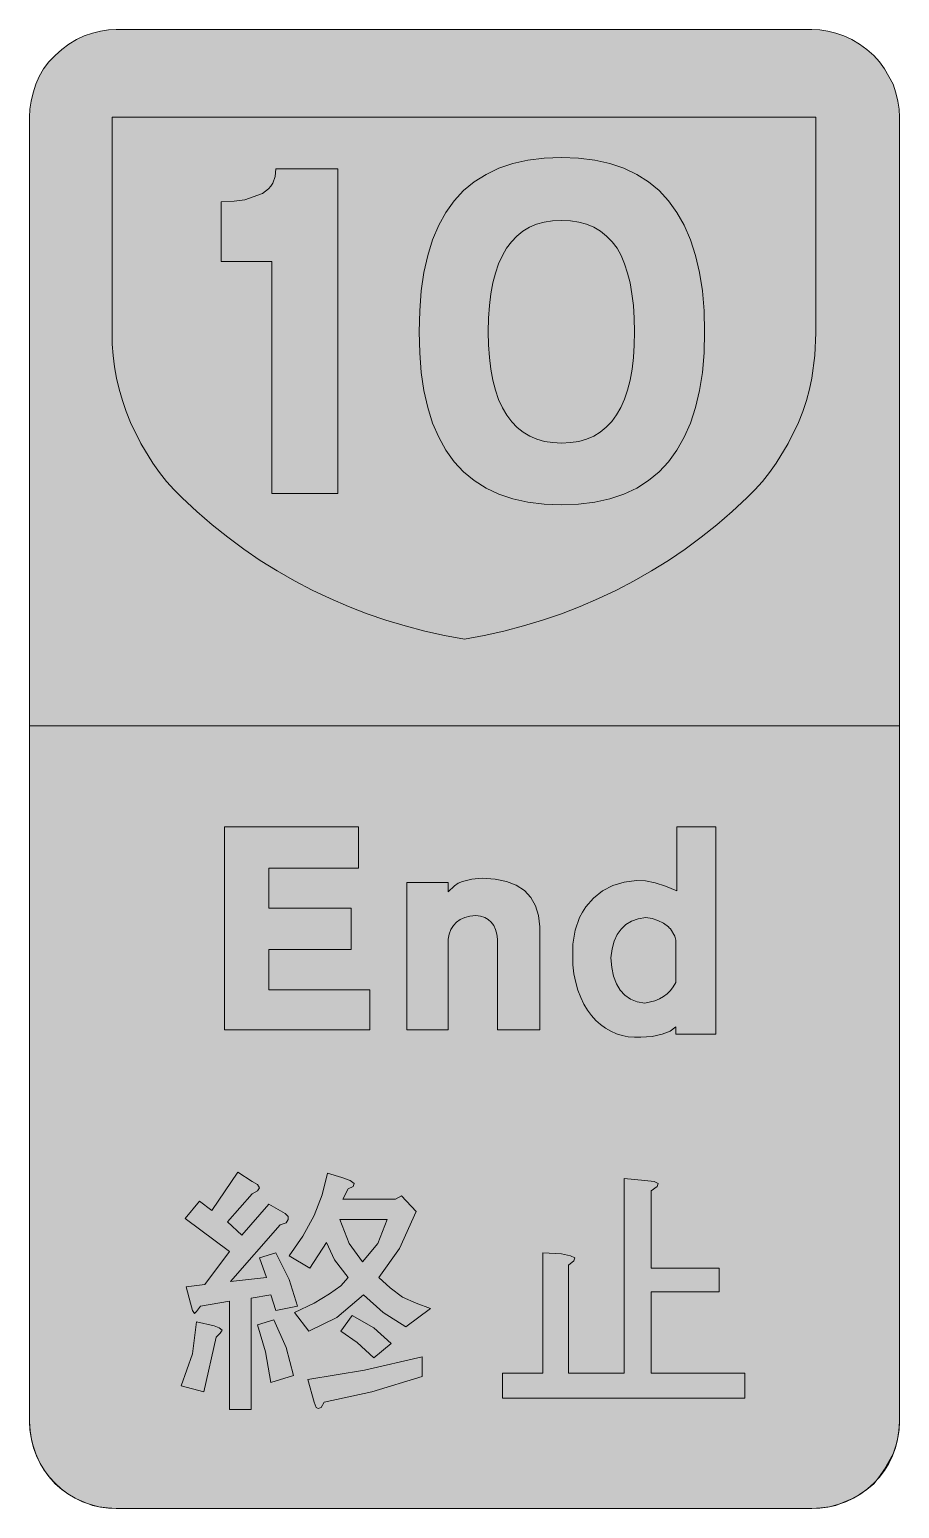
# Model space of a CAD drawing. Header units: metres. Extents: x 209 to 361, y 7 to 265.
import ezdxf

# ---------------------------------------------------------------- set-up
doc = ezdxf.new("R2010")
doc.units = ezdxf.units.M
for name, color, linetype, true_color in [('FILL_BLACK_000000', 7, 'Continuous', 0x000000), ('FILL_LIME_00FF00', 7, 'Continuous', 0x00ff00), ('FILL_WHITE_FFFFFF', 7, 'Continuous', 0xffffff), ('FILL_YELLOW_FFFF00', 7, 'Continuous', 0xffff00), ('STROKE_LIME_00FF00', 7, 'Continuous', 0x00ff00), ('STROKE_WHITE_FFFFFF', 7, 'Continuous', 0xffffff)]:
    doc.layers.add(name, color=color, linetype=linetype, true_color=true_color)

msp = doc.modelspace()

# ---------------------------------------------------------------- hatches: boundary and pattern name
at = {"layer": 'FILL_BLACK_000000', "true_color": 0x000000}
h = msp.add_hatch(color=7, dxfattribs=at)
h.dxf.hatch_style = 1
h.paths.add_polyline_path([(326.84, 205.13), (326.34, 201.94), (325.64, 198.99), (324.75, 196.27), (323.67, 193.79), (322.4, 191.55), (320.94, 189.54), (319.29, 187.77), (317.43, 186.23), (315.38, 184.93), (313.13, 183.87), (310.69, 183.04), (308.06, 182.45), (305.23, 182.1), (302.22, 181.98), (299.21, 182.1), (296.38, 182.45), (293.75, 183.04), (291.31, 183.87), (289.06, 184.93), (287.01, 186.23), (285.15, 187.77), (283.5, 189.54), (282.05, 191.55), (280.8, 193.79), (279.74, 196.27), (278.89, 198.99), (278.22, 201.94), (277.75, 205.13), (277.47, 208.56), (277.38, 212.22), (277.47, 215.89), (277.75, 219.34), (278.22, 222.55), (278.89, 225.54), (279.74, 228.29), (280.8, 230.8), (282.05, 233.06), (283.5, 235.08), (285.15, 236.85), (287.01, 238.39), (289.06, 239.69), (291.31, 240.75), (293.75, 241.58), (296.38, 242.17), (299.21, 242.52), (302.22, 242.64), (305.23, 242.52), (308.06, 242.17), (310.69, 241.58), (313.13, 240.75), (315.38, 239.69), (317.43, 238.39), (319.29, 236.85), (320.94, 235.08), (322.4, 233.06), (323.67, 230.8), (324.75, 228.29), (325.64, 225.54), (326.34, 222.55), (326.84, 219.34), (327.14, 215.89), (327.24, 212.22), (327.14, 208.56), (326.84, 205.13)])
h.paths.add_polyline_path([(314.8, 216.78), (314.55, 218.83), (314.21, 220.73), (313.78, 222.47), (313.25, 224.07), (312.64, 225.51), (311.94, 226.8), (311.08, 227.94), (310.12, 228.93), (309.05, 229.76), (307.89, 230.45), (306.62, 230.98), (305.26, 231.36), (303.79, 231.58), (302.22, 231.66), (300.68, 231.58), (299.24, 231.36), (297.9, 230.98), (296.65, 230.45), (295.51, 229.76), (294.46, 228.93), (293.51, 227.94), (292.66, 226.8), (291.91, 225.51), (291.25, 224.07), (290.7, 222.47), (290.25, 220.73), (289.89, 218.83), (289.64, 216.78), (289.49, 214.57), (289.44, 212.22), (289.49, 209.92), (289.64, 207.74), (289.9, 205.69), (290.25, 203.78), (290.71, 202.02), (291.26, 200.4), (291.92, 198.94), (292.68, 197.64), (293.54, 196.5), (294.5, 195.51), (295.56, 194.68), (296.71, 194), (297.95, 193.46), (299.29, 193.08), (300.71, 192.86), (302.22, 192.78), (303.79, 192.86), (305.25, 193.09), (306.61, 193.48), (307.86, 194.02), (309.01, 194.72), (310.06, 195.56), (311.01, 196.56), (311.85, 197.71), (312.59, 199.01), (313.23, 200.45), (313.78, 202.05), (314.22, 203.79), (314.56, 205.68), (314.81, 207.72), (314.95, 209.9), (315, 212.22), (314.95, 214.57), (314.8, 216.78)], flags=16)
h = msp.add_hatch(color=7, dxfattribs=at)
h.dxf.hatch_style = 1
h.paths.add_polyline_path([(263.16, 183.96), (251.64, 183.96), (251.64, 224.46), (242.82, 224.46), (242.82, 234.9), (245.09, 235.01), (246.96, 235.26), (250.02, 236.34), (251.05, 237.17), (251.49, 237.63), (251.82, 238.14), (252.22, 239.33), (252.36, 240.66), (263.16, 240.66), (263.16, 183.96)])
h = msp.add_hatch(color=7, dxfattribs=at)
h.dxf.hatch_style = 1
h.paths.add_polyline_path([(251.1, 97.38), (268.74, 97.38), (268.74, 90.36), (243.36, 90.36), (243.36, 125.82), (266.76, 125.82), (266.76, 118.62), (251.1, 118.62), (251.1, 111.6), (265.5, 111.6), (265.5, 104.4), (251.1, 104.4), (251.1, 97.38)])
h = msp.add_hatch(color=7, dxfattribs=at)
h.dxf.hatch_style = 1
h.paths.add_polyline_path([(329.22, 125.82), (329.22, 89.64), (322.2, 89.64), (322.2, 90.9), (321.19, 90.16), (319.81, 89.6), (318.1, 89.23), (316.08, 89.1), (314.98, 89.09), (313.9, 89.18), (312.86, 89.39), (311.84, 89.7), (310.87, 90.12), (309.95, 90.65), (309.07, 91.29), (308.25, 92.03), (307.49, 92.87), (306.79, 93.82), (306.16, 94.88), (305.6, 96.04), (305.12, 97.3), (304.73, 98.66), (304.42, 100.13), (304.2, 101.7), (304.2, 105.3), (304.64, 107.78), (305.41, 109.96), (305.91, 110.93), (306.48, 111.82), (307.82, 113.38), (309.41, 114.62), (311.21, 115.55), (313.2, 116.17), (315.36, 116.46), (316.91, 116.36), (318.6, 116.03), (320.42, 115.47), (322.38, 114.66), (322.38, 125.82), (329.22, 125.82)])
h.paths.add_polyline_path([(322.18, 106.04), (322.02, 106.74), (321.3, 108), (321.05, 108.18), (320.94, 108.36), (320.07, 108.97), (319.09, 109.44), (318.05, 109.78), (316.98, 109.98), (315.65, 109.75), (314.48, 109.34), (313.48, 108.74), (312.64, 107.96), (311.96, 106.99), (311.44, 105.83), (311.07, 104.49), (310.86, 102.96), (311.01, 101.24), (311.33, 99.72), (311.82, 98.41), (312.48, 97.31), (313.31, 96.42), (314.3, 95.75), (315.47, 95.29), (316.8, 95.04), (318.55, 95.45), (319.33, 95.77), (320.04, 96.17), (320.68, 96.65), (321.25, 97.22), (321.76, 97.88), (322.2, 98.64), (322.2, 104.94), (322.18, 106.04)], flags=16)
h = msp.add_hatch(color=7, dxfattribs=at)
h.dxf.hatch_style = 1
h.paths.add_polyline_path([(290.94, 107.09), (290.72, 107.89), (290.4, 108.57), (289.98, 109.15), (289.46, 109.62), (288.83, 109.97), (288.11, 110.21), (287.28, 110.34), (286.26, 110.21), (285.36, 109.97), (284.57, 109.62), (283.9, 109.15), (283.36, 108.57), (282.93, 107.89), (282.61, 107.09), (282.42, 106.2), (282.42, 90.36), (275.22, 90.36), (275.22, 116.1), (282.42, 116.1), (282.42, 114.48), (283.54, 115.52), (284.19, 115.95), (284.94, 116.28), (286.58, 116.69), (288.36, 116.82), (290.65, 116.69), (292.64, 116.28), (294.35, 115.62), (295.76, 114.68), (296.88, 113.49), (297.7, 112.04), (298.22, 110.33), (298.44, 108.36), (298.44, 90.36), (291.06, 90.36), (291.06, 105.48), (291.06, 105.55), (291.06, 105.66), (291.06, 106.02), (291.06, 106.09), (291.06, 106.2), (290.94, 107.09)])
h = msp.add_hatch(color=7, dxfattribs=at)
h.dxf.hatch_style = 1
h.paths.add_polyline_path([(249.12, 63.36), (249.48, 62.82), (249.12, 62.28), (248.22, 61.74), (243.9, 56.88), (246.42, 54.54), (251.1, 59.94), (253.98, 58.32), (254.52, 57.78), (254.52, 57.24), (254.16, 56.7), (253.08, 56.34), (244.44, 46.44), (250.74, 47.16), (249.48, 50.58), (252.36, 51.48), (254.7, 46.8), (256.14, 42.12), (252.36, 41.4), (251.46, 44.1), (248.04, 43.56), (248.04, 24.12), (244.26, 24.12), (244.26, 43.02), (239.22, 42.12), (238.5, 41.22), (238.14, 40.86), (237.78, 41.4), (237.42, 42.66), (236.7, 45.54), (239.94, 45.9), (244.26, 51.66), (236.52, 57.42), (239.04, 60.48), (241.2, 58.86), (245.7, 65.52), (248.22, 63.9), (249.12, 63.36)])
h = msp.add_hatch(color=7, dxfattribs=at)
h.dxf.hatch_style = 1
h.paths.add_polyline_path([(266.04, 63.54), (265.86, 63), (264.96, 62.64), (264.06, 60.84), (273.24, 60.84), (274.32, 61.38), (276.84, 58.68), (273.96, 52.2), (270.36, 47.16), (272.34, 45.36), (274.5, 43.74), (276.84, 42.66), (279.36, 41.76), (275.04, 38.52), (271.08, 41.04), (267.66, 44.1), (262.98, 40.14), (258.12, 37.8), (255.6, 41.04), (259.02, 42.66), (261.72, 44.28), (263.7, 45.72), (264.96, 47.16), (262.62, 50.22), (261.18, 53.28), (258.3, 48.78), (254.7, 50.94), (257.04, 54.36), (259.02, 57.96), (260.46, 61.56), (261.36, 65.34), (263.88, 64.62), (265.32, 64.08), (266.04, 63.54)])
h.paths.add_polyline_path([(267.48, 49.86), (270.18, 53.1), (271.8, 57.24), (263.52, 57.24), (265.14, 53.1), (267.48, 49.86)], flags=16)
h = msp.add_hatch(color=7, dxfattribs=at)
h.dxf.hatch_style = 1
h.paths.add_polyline_path([(318.42, 63.9), (319.14, 63.54), (318.96, 63), (317.88, 62.28), (317.88, 48.78), (329.76, 48.78), (329.76, 44.64), (317.88, 44.64), (317.88, 30.42), (334.26, 30.42), (334.26, 26.1), (291.96, 26.1), (291.96, 30.42), (298.98, 30.42), (298.98, 51.48), (302.22, 51.3), (303.84, 50.94), (304.56, 50.58), (304.38, 50.04), (303.48, 49.32), (303.48, 30.42), (313.2, 30.42), (313.2, 64.44), (316.8, 64.08), (318.42, 63.9)])
h = msp.add_hatch(color=7, dxfattribs=at)
h.dxf.hatch_style = 1
h.paths.add_polyline_path([(242.46, 38.34), (243, 37.98), (242.64, 37.44), (241.92, 36.72), (239.76, 27.18), (235.8, 28.26), (237.78, 33.84), (238.5, 39.42), (241.56, 38.7), (242.46, 38.34)])
h = msp.add_hatch(color=7, dxfattribs=at)
h.dxf.hatch_style = 1
h.paths.add_polyline_path([(254.16, 34.92), (255.42, 30.06), (251.46, 28.8), (250.56, 34.2), (249.12, 38.88), (252, 39.78), (254.16, 34.92)])
h = msp.add_hatch(color=7, dxfattribs=at)
h.dxf.hatch_style = 1
h.paths.add_polyline_path([(269.46, 38.34), (272.52, 35.64), (269.46, 33.12), (266.58, 35.82), (263.7, 37.8), (265.68, 40.5), (269.46, 38.34)])
h = msp.add_hatch(color=7, dxfattribs=at)
h.dxf.hatch_style = 1
h.paths.add_polyline_path([(267.84, 30.96), (277.92, 33.3), (277.92, 29.88), (269.1, 27.18), (260.82, 25.38), (260.28, 24.48), (259.74, 24.3), (259.38, 24.48), (259.02, 25.38), (257.94, 29.34), (267.84, 30.96)])
at = {"layer": 'FILL_LIME_00FF00', "true_color": 0x00ff00}
h = msp.add_hatch(color=7, dxfattribs=at)
h.dxf.hatch_style = 1
h.paths.add_polyline_path([(209.34, 249.66), (209.41, 251.04), (209.61, 252.47), (209.95, 253.94), (210.42, 255.42), (211.03, 256.77), (211.79, 258.08), (212.72, 259.32), (213.84, 260.46), (214.98, 261.5), (216.22, 262.44), (217.54, 263.25), (218.88, 263.88), (220.33, 264.35), (221.74, 264.69), (223.11, 264.89), (224.46, 264.96), (345.96, 264.96), (347.34, 264.89), (348.75, 264.69), (350.16, 264.35), (351.54, 263.88), (352.96, 263.25), (354.28, 262.44), (355.54, 261.5), (356.76, 260.46), (357.78, 259.32), (358.67, 258.08), (360.18, 255.42), (360.65, 253.94), (360.99, 252.47), (361.19, 251.04), (361.26, 249.66), (361.26, 143.46), (209.34, 143.46), (209.34, 249.66)])
at = {"layer": 'FILL_WHITE_FFFFFF', "true_color": 0xffffff}
h = msp.add_hatch(color=7, dxfattribs=at)
h.dxf.hatch_style = 1
h.paths.add_polyline_path([(361.26, 143.46), (361.26, 21.96), (361.19, 20.58), (360.99, 19.17), (360.65, 17.76), (360.18, 16.38), (358.67, 13.7), (357.78, 12.41), (356.76, 11.16), (355.54, 10.15), (354.28, 9.27), (352.96, 8.53), (351.54, 7.92), (350.16, 7.37), (348.75, 7.04), (347.34, 6.88), (345.96, 6.84), (224.46, 6.84), (223.11, 6.88), (221.74, 7.04), (220.33, 7.37), (218.88, 7.92), (217.54, 8.53), (216.22, 9.27), (214.98, 10.15), (213.84, 11.16), (212.72, 12.41), (211.79, 13.7), (211.03, 15.03), (210.42, 16.38), (209.95, 17.76), (209.61, 19.17), (209.41, 20.58), (209.34, 21.96), (209.34, 143.46), (361.26, 143.46)])
at = {"layer": 'FILL_YELLOW_FFFF00', "true_color": 0xffff00}
h = msp.add_hatch(color=7, dxfattribs=at)
h.dxf.hatch_style = 1
h.paths.add_polyline_path([(281.81, 159.22), (278.36, 159.98), (274.95, 160.87), (271.59, 161.88), (268.29, 163.01), (265.03, 164.26), (261.83, 165.64), (258.68, 167.13), (255.6, 168.74), (252.58, 170.47), (249.63, 172.32), (246.75, 174.27), (243.94, 176.35), (241.21, 178.53), (238.55, 180.83), (235.98, 183.24), (234.6, 184.63), (233.28, 186.1), (232.04, 187.65), (230.87, 189.27), (228.77, 192.71), (226.98, 196.38), (226.22, 198.29), (225.56, 200.22), (225.01, 202.17), (224.55, 204.14), (224.2, 206.12), (223.94, 208.1), (223.79, 210.08), (223.74, 212.04), (223.74, 249.66), (346.68, 249.66), (346.68, 212.04), (346.51, 208.1), (345.96, 204.14), (345.54, 202.17), (345.01, 200.22), (344.37, 198.29), (343.62, 196.38), (341.83, 192.71), (339.73, 189.27), (338.56, 187.65), (337.32, 186.1), (336, 184.63), (334.62, 183.24), (332.05, 180.83), (329.39, 178.53), (326.64, 176.35), (323.83, 174.27), (320.93, 172.32), (317.97, 170.47), (314.94, 168.74), (311.85, 167.13), (308.7, 165.64), (305.49, 164.26), (302.24, 163.01), (298.93, 161.88), (295.58, 160.87), (292.19, 159.98), (288.76, 159.22), (285.3, 158.58), (281.81, 159.22)])

# ---------------------------------------------------------------- linework, layer by layer
at = {"layer": 'FILL_BLACK_000000', "lineweight": 0, "true_color": 0x000000}
for points in [[(326.84, 205.13), (326.34, 201.94), (325.64, 198.99), (324.75, 196.27), (323.67, 193.79), (322.4, 191.55), (320.94, 189.54), (319.29, 187.77), (317.43, 186.23), (315.38, 184.93), (313.13, 183.87), (310.69, 183.04), (308.06, 182.45), (305.23, 182.1), (302.22, 181.98), (299.21, 182.1), (296.38, 182.45), (293.75, 183.04), (291.31, 183.87), (289.06, 184.93), (287.01, 186.23), (285.15, 187.77), (283.5, 189.54), (282.05, 191.55), (280.8, 193.79), (279.74, 196.27), (278.89, 198.99), (278.22, 201.94), (277.75, 205.13), (277.47, 208.56), (277.38, 212.22), (277.47, 215.89), (277.75, 219.34), (278.22, 222.55), (278.89, 225.54), (279.74, 228.29), (280.8, 230.8), (282.05, 233.06), (283.5, 235.08), (285.15, 236.85), (287.01, 238.39), (289.06, 239.69), (291.31, 240.75), (293.75, 241.58), (296.38, 242.17), (299.21, 242.52), (302.22, 242.64), (305.23, 242.52), (308.06, 242.17), (310.69, 241.58), (313.13, 240.75), (315.38, 239.69), (317.43, 238.39), (319.29, 236.85), (320.94, 235.08), (322.4, 233.06), (323.67, 230.8), (324.75, 228.29), (325.64, 225.54), (326.34, 222.55), (326.84, 219.34), (327.14, 215.89), (327.24, 212.22), (327.14, 208.56)], [(263.16, 183.96), (251.64, 183.96), (251.64, 224.46), (242.82, 224.46), (242.82, 234.9), (245.09, 235.01), (246.96, 235.26), (250.02, 236.34), (251.05, 237.17), (251.49, 237.63), (251.82, 238.14), (252.22, 239.33), (252.36, 240.66), (263.16, 240.66)], [(314.8, 216.78), (314.55, 218.83), (314.21, 220.73), (313.78, 222.47), (313.25, 224.07), (312.64, 225.51), (311.94, 226.8), (311.08, 227.94), (310.12, 228.93), (309.05, 229.76), (307.89, 230.45), (306.62, 230.98), (305.26, 231.36), (303.79, 231.58), (302.22, 231.66), (300.68, 231.58), (299.24, 231.36), (297.9, 230.98), (296.65, 230.45), (295.51, 229.76), (294.46, 228.93), (293.51, 227.94), (292.66, 226.8), (291.91, 225.51), (291.25, 224.07), (290.7, 222.47), (290.25, 220.73), (289.89, 218.83), (289.64, 216.78), (289.49, 214.57), (289.44, 212.22), (289.49, 209.92), (289.64, 207.74), (289.9, 205.69), (290.25, 203.78), (290.71, 202.02), (291.26, 200.4), (291.92, 198.94), (292.68, 197.64), (293.54, 196.5), (294.5, 195.51), (295.56, 194.68), (296.71, 194), (297.95, 193.46), (299.29, 193.08), (300.71, 192.86), (302.22, 192.78), (303.79, 192.86), (305.25, 193.09), (306.61, 193.48), (307.86, 194.02), (309.01, 194.72), (310.06, 195.56), (311.01, 196.56), (311.85, 197.71), (312.59, 199.01), (313.23, 200.45), (313.78, 202.05), (314.22, 203.79), (314.56, 205.68), (314.81, 207.72), (314.95, 209.9), (315, 212.22), (314.95, 214.57)], [(251.1, 97.38), (268.74, 97.38), (268.74, 90.36), (243.36, 90.36), (243.36, 125.82), (266.76, 125.82), (266.76, 118.62), (251.1, 118.62), (251.1, 111.6), (265.5, 111.6), (265.5, 104.4), (251.1, 104.4)], [(329.22, 125.82), (329.22, 89.64), (322.2, 89.64), (322.2, 90.9), (321.19, 90.16), (319.81, 89.6), (318.1, 89.23), (316.08, 89.1), (314.98, 89.09), (313.9, 89.18), (312.86, 89.39), (311.84, 89.7), (310.87, 90.12), (309.95, 90.65), (309.07, 91.29), (308.25, 92.03), (307.49, 92.87), (306.79, 93.82), (306.16, 94.88), (305.6, 96.04), (305.12, 97.3), (304.73, 98.66), (304.42, 100.13), (304.2, 101.7), (304.2, 105.3), (304.64, 107.78), (305.41, 109.96), (305.91, 110.93), (306.48, 111.82), (307.82, 113.38), (309.41, 114.62), (311.21, 115.55), (313.2, 116.17), (315.36, 116.46), (316.91, 116.36), (318.6, 116.03), (320.42, 115.47), (322.38, 114.66), (322.38, 125.82)], [(290.94, 107.09), (290.72, 107.89), (290.4, 108.57), (289.98, 109.15), (289.46, 109.62), (288.83, 109.97), (288.11, 110.21), (287.28, 110.34), (286.26, 110.21), (285.36, 109.97), (284.57, 109.62), (283.9, 109.15), (283.36, 108.57), (282.93, 107.89), (282.61, 107.09), (282.42, 106.2), (282.42, 90.36), (275.22, 90.36), (275.22, 116.1), (282.42, 116.1), (282.42, 114.48), (283.54, 115.52), (284.19, 115.95), (284.94, 116.28), (286.58, 116.69), (288.36, 116.82), (290.65, 116.69), (292.64, 116.28), (294.35, 115.62), (295.76, 114.68), (296.88, 113.49), (297.7, 112.04), (298.22, 110.33), (298.44, 108.36), (298.44, 90.36), (291.06, 90.36), (291.06, 105.48), (291.06, 105.55), (291.06, 105.66), (291.06, 106.02), (291.06, 106.09), (291.06, 106.2)], [(322.18, 106.04), (322.02, 106.74), (321.3, 108), (321.05, 108.18), (320.94, 108.36), (320.07, 108.97), (319.09, 109.44), (318.05, 109.78), (316.98, 109.98), (315.65, 109.75), (314.48, 109.34), (313.48, 108.74), (312.64, 107.96), (311.96, 106.99), (311.44, 105.83), (311.07, 104.49), (310.86, 102.96), (311.01, 101.24), (311.33, 99.72), (311.82, 98.41), (312.48, 97.31), (313.31, 96.42), (314.3, 95.75), (315.47, 95.29), (316.8, 95.04), (318.55, 95.45), (319.33, 95.77), (320.04, 96.17), (320.68, 96.65), (321.25, 97.22), (321.76, 97.88), (322.2, 98.64), (322.2, 104.94)], [(249.12, 63.36), (249.48, 62.82), (249.12, 62.28), (248.22, 61.74), (243.9, 56.88), (246.42, 54.54), (251.1, 59.94), (253.98, 58.32), (254.52, 57.78), (254.52, 57.24), (254.16, 56.7), (253.08, 56.34), (244.44, 46.44), (250.74, 47.16), (249.48, 50.58), (252.36, 51.48), (254.7, 46.8), (256.14, 42.12), (252.36, 41.4), (251.46, 44.1), (248.04, 43.56), (248.04, 24.12), (244.26, 24.12), (244.26, 43.02), (239.22, 42.12), (238.5, 41.22), (238.14, 40.86), (237.78, 41.4), (237.42, 42.66), (236.7, 45.54), (239.94, 45.9), (244.26, 51.66), (236.52, 57.42), (239.04, 60.48), (241.2, 58.86), (245.7, 65.52), (248.22, 63.9)], [(266.04, 63.54), (265.86, 63), (264.96, 62.64), (264.06, 60.84), (273.24, 60.84), (274.32, 61.38), (276.84, 58.68), (273.96, 52.2), (270.36, 47.16), (272.34, 45.36), (274.5, 43.74), (276.84, 42.66), (279.36, 41.76), (275.04, 38.52), (271.08, 41.04), (267.66, 44.1), (262.98, 40.14), (258.12, 37.8), (255.6, 41.04), (259.02, 42.66), (261.72, 44.28), (263.7, 45.72), (264.96, 47.16), (262.62, 50.22), (261.18, 53.28), (258.3, 48.78), (254.7, 50.94), (257.04, 54.36), (259.02, 57.96), (260.46, 61.56), (261.36, 65.34), (263.88, 64.62), (265.32, 64.08)], [(318.42, 63.9), (319.14, 63.54), (318.96, 63), (317.88, 62.28), (317.88, 48.78), (329.76, 48.78), (329.76, 44.64), (317.88, 44.64), (317.88, 30.42), (334.26, 30.42), (334.26, 26.1), (291.96, 26.1), (291.96, 30.42), (298.98, 30.42), (298.98, 51.48), (302.22, 51.3), (303.84, 50.94), (304.56, 50.58), (304.38, 50.04), (303.48, 49.32), (303.48, 30.42), (313.2, 30.42), (313.2, 64.44), (316.8, 64.08)], [(267.48, 49.86), (270.18, 53.1), (271.8, 57.24), (263.52, 57.24), (265.14, 53.1)], [(242.46, 38.34), (243, 37.98), (242.64, 37.44), (241.92, 36.72), (239.76, 27.18), (235.8, 28.26), (237.78, 33.84), (238.5, 39.42), (241.56, 38.7)], [(254.16, 34.92), (255.42, 30.06), (251.46, 28.8), (250.56, 34.2), (249.12, 38.88), (252, 39.78)], [(269.46, 38.34), (272.52, 35.64), (269.46, 33.12), (266.58, 35.82), (263.7, 37.8), (265.68, 40.5)], [(267.84, 30.96), (277.92, 33.3), (277.92, 29.88), (269.1, 27.18), (260.82, 25.38), (260.28, 24.48), (259.74, 24.3), (259.38, 24.48), (259.02, 25.38), (257.94, 29.34)]]:
    msp.add_lwpolyline(points, close=True, dxfattribs=at)
at = {"layer": 'FILL_LIME_00FF00', "lineweight": 0, "true_color": 0x00ff00}
msp.add_lwpolyline([(209.34, 249.66), (209.41, 251.04), (209.61, 252.47), (209.95, 253.94), (210.42, 255.42), (211.03, 256.77), (211.79, 258.08), (212.72, 259.32), (213.84, 260.46), (214.98, 261.5), (216.22, 262.44), (217.54, 263.25), (218.88, 263.88), (220.33, 264.35), (221.74, 264.69), (223.11, 264.89), (224.46, 264.96), (345.96, 264.96), (347.34, 264.89), (348.75, 264.69), (350.16, 264.35), (351.54, 263.88), (352.96, 263.25), (354.28, 262.44), (355.54, 261.5), (356.76, 260.46), (357.78, 259.32), (358.67, 258.08), (360.18, 255.42), (360.65, 253.94), (360.99, 252.47), (361.19, 251.04), (361.26, 249.66), (361.26, 143.46), (209.34, 143.46)], close=True, dxfattribs=at)
at = {"layer": 'FILL_WHITE_FFFFFF', "lineweight": 0, "true_color": 0xffffff}
msp.add_lwpolyline([(361.26, 143.46), (361.26, 21.96), (361.19, 20.58), (360.99, 19.17), (360.65, 17.76), (360.18, 16.38), (358.67, 13.7), (357.78, 12.41), (356.76, 11.16), (355.54, 10.15), (354.28, 9.27), (352.96, 8.53), (351.54, 7.92), (350.16, 7.37), (348.75, 7.04), (347.34, 6.88), (345.96, 6.84), (224.46, 6.84), (223.11, 6.88), (221.74, 7.04), (220.33, 7.37), (218.88, 7.92), (217.54, 8.53), (216.22, 9.27), (214.98, 10.15), (213.84, 11.16), (212.72, 12.41), (211.79, 13.7), (211.03, 15.03), (210.42, 16.38), (209.95, 17.76), (209.61, 19.17), (209.41, 20.58), (209.34, 21.96), (209.34, 143.46)], close=True, dxfattribs=at)
at = {"layer": 'FILL_YELLOW_FFFF00', "lineweight": 0, "true_color": 0xffff00}
msp.add_lwpolyline([(281.81, 159.22), (278.36, 159.98), (274.95, 160.87), (271.59, 161.88), (268.29, 163.01), (265.03, 164.26), (261.83, 165.64), (258.68, 167.13), (255.6, 168.74), (252.58, 170.47), (249.63, 172.32), (246.75, 174.27), (243.94, 176.35), (241.21, 178.53), (238.55, 180.83), (235.98, 183.24), (234.6, 184.63), (233.28, 186.1), (232.04, 187.65), (230.87, 189.27), (228.77, 192.71), (226.98, 196.38), (226.22, 198.29), (225.56, 200.22), (225.01, 202.17), (224.55, 204.14), (224.2, 206.12), (223.94, 208.1), (223.79, 210.08), (223.74, 212.04), (223.74, 249.66), (346.68, 249.66), (346.68, 212.04), (346.51, 208.1), (345.96, 204.14), (345.54, 202.17), (345.01, 200.22), (344.37, 198.29), (343.62, 196.38), (341.83, 192.71), (339.73, 189.27), (338.56, 187.65), (337.32, 186.1), (336, 184.63), (334.62, 183.24), (332.05, 180.83), (329.39, 178.53), (326.64, 176.35), (323.83, 174.27), (320.93, 172.32), (317.97, 170.47), (314.94, 168.74), (311.85, 167.13), (308.7, 165.64), (305.49, 164.26), (302.24, 163.01), (298.93, 161.88), (295.58, 160.87), (292.19, 159.98), (288.76, 159.22), (285.3, 158.58)], close=True, dxfattribs=at)
at = {"layer": 'STROKE_LIME_00FF00', "lineweight": 0, "true_color": 0x00ff00}
for points in [[(209.34, 143.46), (209.34, 21.96)], [(361.26, 21.96), (361.26, 143.46)], [(209.34, 21.96), (209.42, 20.4), (209.65, 18.88), (210.03, 17.42), (210.54, 16.03), (211.18, 14.71), (211.94, 13.46), (212.82, 12.3), (213.79, 11.23), (214.87, 10.26), (216.04, 9.39), (217.28, 8.64), (218.6, 8.01), (219.99, 7.51), (221.43, 7.14), (222.93, 6.92), (224.46, 6.84)], [(345.96, 6.84), (347.53, 6.92), (349.05, 7.14), (350.51, 7.51), (351.92, 8.01), (353.26, 8.64), (354.52, 9.39), (355.7, 10.26), (356.78, 11.23), (357.77, 12.3), (358.65, 13.46), (359.42, 14.7), (360.06, 16.03), (360.57, 17.42), (360.95, 18.88), (361.18, 20.4), (361.26, 21.96)], [(224.46, 6.84), (345.96, 6.84)]]:
    msp.add_lwpolyline(points, dxfattribs=at)
at = {"layer": 'STROKE_WHITE_FFFFFF', "lineweight": 0, "true_color": 0xffffff}
msp.add_lwpolyline([(209.34, 143.46), (361.26, 143.46)], dxfattribs=at)

doc.saveas('drawing.dxf')
